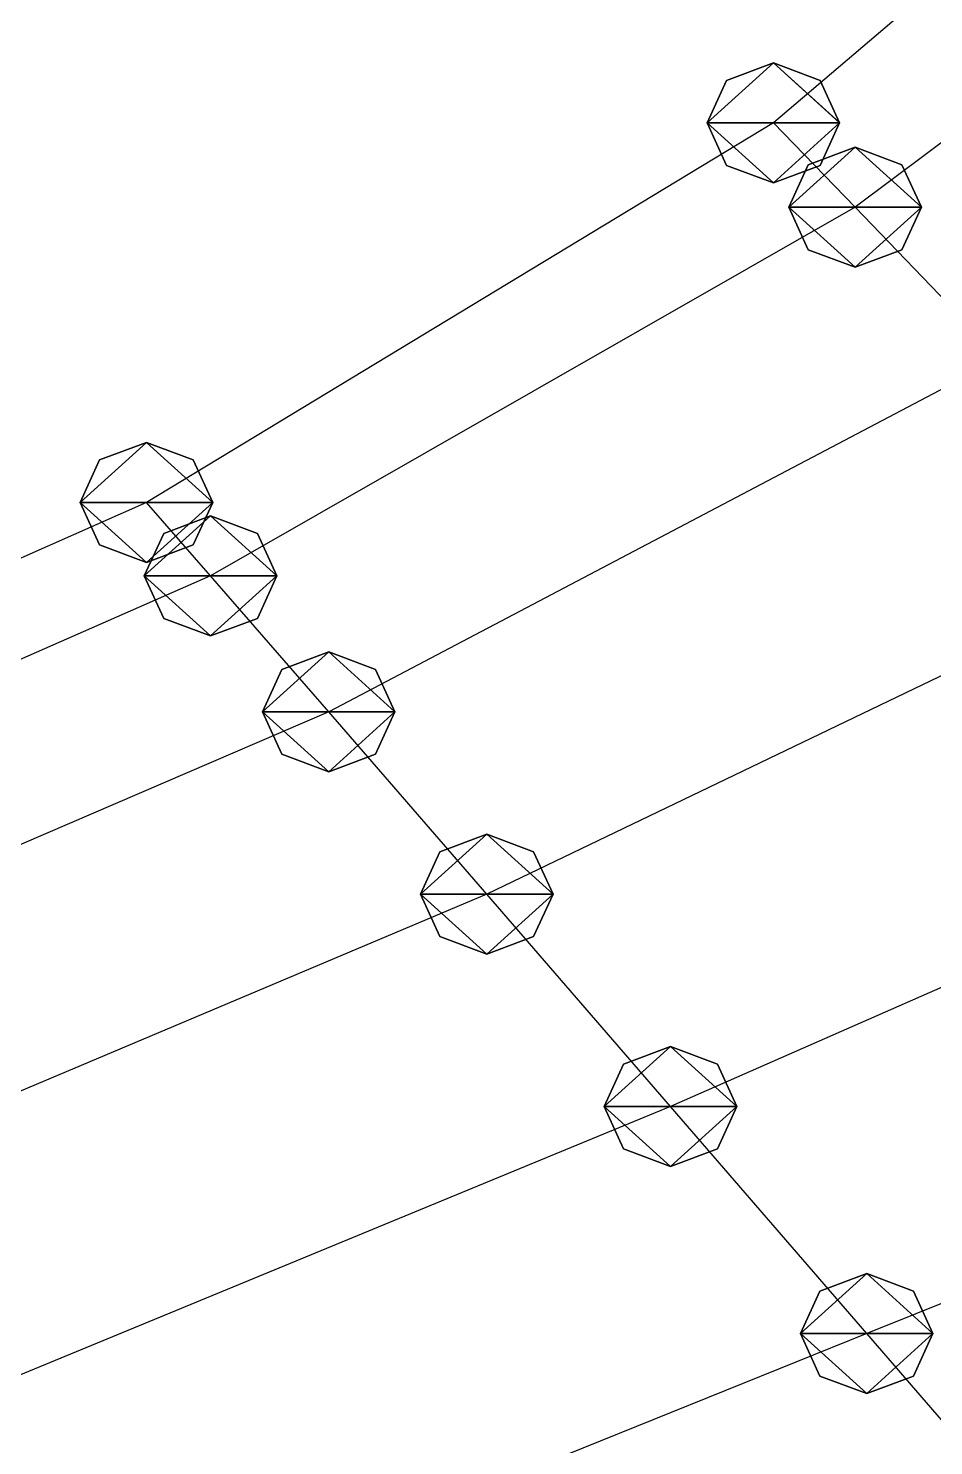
# Model space of a CAD drawing. Header units: metres. Extents: x -75 to 75, y -50 to 48.
# Drawn here: x -14.24 to -0.58, y 0.34 to 21.74 of the extents above; entities that cross this region are included whole.
import ezdxf

# ---------------------------------------------------------------- set-up
doc = ezdxf.new("R2010")
doc.units = ezdxf.units.M

msp = doc.modelspace()

# ---------------------------------------------------------------- linework, layer by layer
for p, q in [((5.2307854, 27.316666, -200.1352), (-2.9980621, 20.313652, -202.50818)), ((7.0018425, 25.61663, -199.82137), (-1.7646179, 19.040482, -202.38283)), ((-2.9980621, 21.219965, -202.93079), (-3.7051687, 20.954512, -202.807)), ((-2.9980621, 21.219965, -202.93079), (-3.7051687, 20.954512, -202.807)), ((-2.9980621, 21.219965, -202.93079), (-3.7051687, 20.954512, -202.807)), ((-2.2909555, 20.954512, -202.807), (-2.9980621, 21.219965, -202.93079)), ((-2.2909555, 20.954512, -202.807), (-2.9980621, 21.219965, -202.93079)), ((-2.2909555, 20.954512, -202.807), (-2.9980621, 21.219965, -202.93079)), ((-3.7051687, 20.954512, -202.807), (-3.9980621, 20.313652, -202.50818)), ((-3.7051687, 20.954512, -202.807), (-3.9980621, 20.313652, -202.50818)), ((-3.7051687, 20.954512, -202.807), (-3.9980621, 20.313652, -202.50818)), ((-1.9980623, 20.313652, -202.50818), (-2.2909555, 20.954512, -202.807)), ((-1.9980623, 20.313652, -202.50818), (-2.2909555, 20.954512, -202.807)), ((-1.9980623, 20.313652, -202.50818), (-2.2909555, 20.954512, -202.807)), ((-2.9980621, 20.313652, -202.50818), (-12.460396, 14.583832, -205.00638)), ((-3.9980621, 20.313652, -202.50818), (-3.705169, 19.672792, -202.20935)), ((-3.9980621, 20.313652, -202.50818), (-3.705169, 19.672792, -202.20935)), ((-3.9980621, 20.313652, -202.50818), (-3.705169, 19.672792, -202.20935)), ((-1.7646179, 19.040482, -202.38283), (-2.9980621, 20.313652, -202.50818)), ((-2.2909555, 19.672792, -202.20935), (-1.9980623, 20.313652, -202.50818)), ((-2.2909555, 19.672792, -202.20935), (-1.9980623, 20.313652, -202.50818)), ((-2.2909555, 19.672792, -202.20935), (-1.9980623, 20.313652, -202.50818)), ((-1.7646179, 19.946795, -202.80544), (-2.4717245, 19.681341, -202.68166)), ((-1.7646179, 19.946795, -202.80544), (-2.4717245, 19.681341, -202.68166)), ((-1.7646179, 19.946795, -202.80544), (-2.4717245, 19.681341, -202.68166)), ((-1.7646179, 19.946795, -202.80544), (-2.4717245, 19.681341, -202.68166)), ((-1.0575112, 19.681341, -202.68166), (-1.7646179, 19.946795, -202.80544)), ((-1.0575112, 19.681341, -202.68166), (-1.7646179, 19.946795, -202.80544)), ((-1.0575112, 19.681341, -202.68166), (-1.7646179, 19.946795, -202.80544)), ((-1.0575112, 19.681341, -202.68166), (-1.7646179, 19.946795, -202.80544)), ((-3.705169, 19.672792, -202.20935), (-2.9980621, 19.40734, -202.08557)), ((-3.705169, 19.672792, -202.20935), (-2.9980621, 19.40734, -202.08557)), ((-3.705169, 19.672792, -202.20935), (-2.9980621, 19.40734, -202.08557)), ((-2.9980621, 19.40734, -202.08557), (-2.2909555, 19.672792, -202.20935)), ((-2.9980621, 19.40734, -202.08557), (-2.2909555, 19.672792, -202.20935)), ((-2.9980621, 19.40734, -202.08557), (-2.2909555, 19.672792, -202.20935)), ((-2.4717245, 19.681341, -202.68166), (-2.764618, 19.040482, -202.38283)), ((-2.4717245, 19.681341, -202.68166), (-2.764618, 19.040482, -202.38283)), ((-2.4717245, 19.681341, -202.68166), (-2.764618, 19.040482, -202.38283)), ((-2.4717245, 19.681341, -202.68166), (-2.764618, 19.040482, -202.38283)), ((-0.76461804, 19.040482, -202.38283), (-1.0575112, 19.681341, -202.68166)), ((-0.76461804, 19.040482, -202.38283), (-1.0575112, 19.681341, -202.68166)), ((-0.76461804, 19.040482, -202.38283), (-1.0575112, 19.681341, -202.68166)), ((-0.76461804, 19.040482, -202.38283), (-1.0575112, 19.681341, -202.68166)), ((-1.7646179, 19.040482, -202.38283), (-11.492863, 13.474159, -205.02396)), ((-2.764618, 19.040482, -202.38283), (-2.4717247, 18.399622, -202.084)), ((-2.764618, 19.040482, -202.38283), (-2.4717247, 18.399622, -202.084)), ((-2.764618, 19.040482, -202.38283), (-2.4717247, 18.399622, -202.084)), ((-2.764618, 19.040482, -202.38283), (-2.4717247, 18.399622, -202.084)), ((0.43055344, 16.757515, -202.17766), (-1.7646179, 19.040482, -202.38283)), ((-1.0575112, 18.399622, -202.084), (-0.76461804, 19.040482, -202.38283)), ((-1.0575112, 18.399622, -202.084), (-0.76461804, 19.040482, -202.38283)), ((-1.0575112, 18.399622, -202.084), (-0.76461804, 19.040482, -202.38283)), ((-1.0575112, 18.399622, -202.084), (-0.76461804, 19.040482, -202.38283)), ((-2.4717247, 18.399622, -202.084), (-1.7646179, 18.134169, -201.96022)), ((-2.4717247, 18.399622, -202.084), (-1.7646179, 18.134169, -201.96022)), ((-2.4717247, 18.399622, -202.084), (-1.7646179, 18.134169, -201.96022)), ((-2.4717247, 18.399622, -202.084), (-1.7646179, 18.134169, -201.96022)), ((-1.7646179, 18.134169, -201.96022), (-1.0575112, 18.399622, -202.084)), ((-1.7646179, 18.134169, -201.96022), (-1.0575112, 18.399622, -202.084)), ((-1.7646179, 18.134169, -201.96022), (-1.0575112, 18.399622, -202.084)), ((-1.7646179, 18.134169, -201.96022), (-1.0575112, 18.399622, -202.084)), ((0.43055344, 16.757515, -202.17766), (-9.709938, 11.422951, -205.06314)), ((-12.460396, 15.490145, -205.42899), (-13.167502, 15.224691, -205.3052)), ((-12.460396, 15.490145, -205.42899), (-13.167502, 15.224691, -205.3052)), ((-12.460396, 15.490145, -205.42899), (-13.167502, 15.224691, -205.3052)), ((-11.753289, 15.224691, -205.3052), (-12.460396, 15.490145, -205.42899)), ((-11.753289, 15.224691, -205.3052), (-12.460396, 15.490145, -205.42899)), ((-11.753289, 15.224691, -205.3052), (-12.460396, 15.490145, -205.42899)), ((-13.167502, 15.224691, -205.3052), (-13.460396, 14.583832, -205.00638)), ((-13.167502, 15.224691, -205.3052), (-13.460396, 14.583832, -205.00638)), ((-13.167502, 15.224691, -205.3052), (-13.460396, 14.583832, -205.00638)), ((-11.460396, 14.583832, -205.00638), (-11.753289, 15.224691, -205.3052)), ((-11.460396, 14.583832, -205.00638), (-11.753289, 15.224691, -205.3052)), ((-11.460396, 14.583832, -205.00638), (-11.753289, 15.224691, -205.3052)), ((-12.460396, 14.583832, -205.00638), (-22.890299, 9.963467, -207.4864)), ((-13.460396, 14.583832, -205.00638), (-13.167502, 13.942972, -204.70755)), ((-13.460396, 14.583832, -205.00638), (-13.167502, 13.942972, -204.70755)), ((-13.460396, 14.583832, -205.00638), (-13.167502, 13.942972, -204.70755)), ((-11.492863, 13.474159, -205.02396), (-12.460396, 14.583832, -205.00638)), ((-11.753289, 13.942972, -204.70755), (-11.460396, 14.583832, -205.00638)), ((-11.753289, 13.942972, -204.70755), (-11.460396, 14.583832, -205.00638)), ((-11.753289, 13.942972, -204.70755), (-11.460396, 14.583832, -205.00638)), ((-11.492863, 14.380472, -205.44656), (-12.199969, 14.115019, -205.32278)), ((-11.492863, 14.380472, -205.44656), (-12.199969, 14.115019, -205.32278)), ((-11.492863, 14.380472, -205.44656), (-12.199969, 14.115019, -205.32278)), ((-11.492863, 14.380472, -205.44656), (-12.199969, 14.115019, -205.32278)), ((-10.785756, 14.115019, -205.32278), (-11.492863, 14.380472, -205.44656)), ((-10.785756, 14.115019, -205.32278), (-11.492863, 14.380472, -205.44656)), ((-10.785756, 14.115019, -205.32278), (-11.492863, 14.380472, -205.44656)), ((-10.785756, 14.115019, -205.32278), (-11.492863, 14.380472, -205.44656)), ((-13.167502, 13.942972, -204.70755), (-12.460396, 13.677519, -204.58377)), ((-13.167502, 13.942972, -204.70755), (-12.460396, 13.677519, -204.58377)), ((-13.167502, 13.942972, -204.70755), (-12.460396, 13.677519, -204.58377)), ((-12.199969, 14.115019, -205.32278), (-12.492863, 13.474159, -205.02396)), ((-12.199969, 14.115019, -205.32278), (-12.492863, 13.474159, -205.02396)), ((-12.199969, 14.115019, -205.32278), (-12.492863, 13.474159, -205.02396)), ((-12.199969, 14.115019, -205.32278), (-12.492863, 13.474159, -205.02396)), ((-12.460396, 13.677519, -204.58377), (-11.753289, 13.942972, -204.70755)), ((-12.460396, 13.677519, -204.58377), (-11.753289, 13.942972, -204.70755)), ((-12.460396, 13.677519, -204.58377), (-11.753289, 13.942972, -204.70755)), ((-10.492863, 13.474159, -205.02396), (-10.785756, 14.115019, -205.32278)), ((-10.492863, 13.474159, -205.02396), (-10.785756, 14.115019, -205.32278)), ((-10.492863, 13.474159, -205.02396), (-10.785756, 14.115019, -205.32278)), ((-10.492863, 13.474159, -205.02396), (-10.785756, 14.115019, -205.32278)), ((3.285305, 13.767529, -201.9328), (-7.324291, 8.670078, -205.12425)), ((-11.492863, 13.474159, -205.02396), (-22.036514, 8.849182, -207.64319)), ((-12.492863, 13.474159, -205.02396), (-12.199969, 12.8333, -204.72513)), ((-12.492863, 13.474159, -205.02396), (-12.199969, 12.8333, -204.72513)), ((-12.492863, 13.474159, -205.02396), (-12.199969, 12.8333, -204.72513)), ((-12.492863, 13.474159, -205.02396), (-12.199969, 12.8333, -204.72513)), ((-9.709938, 11.422951, -205.06314), (-11.492863, 13.474159, -205.02396)), ((-10.785756, 12.8333, -204.72513), (-10.492863, 13.474159, -205.02396)), ((-10.785756, 12.8333, -204.72513), (-10.492863, 13.474159, -205.02396)), ((-10.785756, 12.8333, -204.72513), (-10.492863, 13.474159, -205.02396)), ((-10.785756, 12.8333, -204.72513), (-10.492863, 13.474159, -205.02396)), ((-12.199969, 12.8333, -204.72513), (-11.492863, 12.567846, -204.60135)), ((-12.199969, 12.8333, -204.72513), (-11.492863, 12.567846, -204.60135)), ((-12.199969, 12.8333, -204.72513), (-11.492863, 12.567846, -204.60135)), ((-12.199969, 12.8333, -204.72513), (-11.492863, 12.567846, -204.60135)), ((-11.492863, 12.567846, -204.60135), (-10.785756, 12.8333, -204.72513)), ((-11.492863, 12.567846, -204.60135), (-10.785756, 12.8333, -204.72513)), ((-11.492863, 12.567846, -204.60135), (-10.785756, 12.8333, -204.72513)), ((-11.492863, 12.567846, -204.60135), (-10.785756, 12.8333, -204.72513)), ((-9.709938, 12.329264, -205.48575), (-10.417045, 12.06381, -205.36197)), ((-9.709938, 12.329264, -205.48575), (-10.417045, 12.06381, -205.36197)), ((-9.709938, 12.329264, -205.48575), (-10.417045, 12.06381, -205.36197)), ((-9.709938, 12.329264, -205.48575), (-10.417045, 12.06381, -205.36197)), ((-9.002831, 12.06381, -205.36197), (-9.709938, 12.329264, -205.48575)), ((-9.002831, 12.06381, -205.36197), (-9.709938, 12.329264, -205.48575)), ((-9.002831, 12.06381, -205.36197), (-9.709938, 12.329264, -205.48575)), ((-9.002831, 12.06381, -205.36197), (-9.709938, 12.329264, -205.48575)), ((-10.417045, 12.06381, -205.36197), (-10.709938, 11.422951, -205.06314)), ((-10.417045, 12.06381, -205.36197), (-10.709938, 11.422951, -205.06314)), ((-10.417045, 12.06381, -205.36197), (-10.709938, 11.422951, -205.06314)), ((-10.417045, 12.06381, -205.36197), (-10.709938, 11.422951, -205.06314)), ((-8.709938, 11.422951, -205.06314), (-9.002831, 12.06381, -205.36197)), ((-8.709938, 11.422951, -205.06314), (-9.002831, 12.06381, -205.36197)), ((-8.709938, 11.422951, -205.06314), (-9.002831, 12.06381, -205.36197)), ((-8.709938, 11.422951, -205.06314), (-9.002831, 12.06381, -205.36197)), ((-9.709938, 11.422951, -205.06314), (-20.453117, 6.789917, -207.92653)), ((-10.709938, 11.422951, -205.06314), (-10.417045, 10.782091, -204.76431)), ((-10.709938, 11.422951, -205.06314), (-10.417045, 10.782091, -204.76431)), ((-10.709938, 11.422951, -205.06314), (-10.417045, 10.782091, -204.76431)), ((-10.709938, 11.422951, -205.06314), (-10.417045, 10.782091, -204.76431)), ((-7.324291, 8.670078, -205.12425), (-9.709938, 11.422951, -205.06314)), ((-9.002831, 10.782091, -204.76431), (-8.709938, 11.422951, -205.06314)), ((-9.002831, 10.782091, -204.76431), (-8.709938, 11.422951, -205.06314)), ((-9.002831, 10.782091, -204.76431), (-8.709938, 11.422951, -205.06314)), ((-9.002831, 10.782091, -204.76431), (-8.709938, 11.422951, -205.06314)), ((-10.417045, 10.782091, -204.76431), (-9.709938, 10.516638, -204.64053)), ((-10.417045, 10.782091, -204.76431), (-9.709938, 10.516638, -204.64053)), ((-10.417045, 10.782091, -204.76431), (-9.709938, 10.516638, -204.64053)), ((-10.417045, 10.782091, -204.76431), (-9.709938, 10.516638, -204.64053)), ((-9.709938, 10.516638, -204.64053), (-9.002831, 10.782091, -204.76431)), ((-9.709938, 10.516638, -204.64053), (-9.002831, 10.782091, -204.76431)), ((-9.709938, 10.516638, -204.64053), (-9.002831, 10.782091, -204.76431)), ((-9.709938, 10.516638, -204.64053), (-9.002831, 10.782091, -204.76431)), ((6.5421333, 10.338825, -201.67181), (-4.551098, 5.4629974, -205.20273)), ((-7.324291, 9.576391, -205.54686), (-8.031398, 9.310938, -205.42308)), ((-7.324291, 9.576391, -205.54686), (-8.031398, 9.310938, -205.42308)), ((-7.324291, 9.576391, -205.54686), (-8.031398, 9.310938, -205.42308)), ((-7.324291, 9.576391, -205.54686), (-8.031398, 9.310938, -205.42308)), ((-6.6171846, 9.310938, -205.42308), (-7.324291, 9.576391, -205.54686)), ((-6.6171846, 9.310938, -205.42308), (-7.324291, 9.576391, -205.54686)), ((-6.6171846, 9.310938, -205.42308), (-7.324291, 9.576391, -205.54686)), ((-6.6171846, 9.310938, -205.42308), (-7.324291, 9.576391, -205.54686)), ((-8.031398, 9.310938, -205.42308), (-8.324291, 8.670078, -205.12425)), ((-8.031398, 9.310938, -205.42308), (-8.324291, 8.670078, -205.12425)), ((-8.031398, 9.310938, -205.42308), (-8.324291, 8.670078, -205.12425)), ((-8.031398, 9.310938, -205.42308), (-8.324291, 8.670078, -205.12425)), ((-6.324291, 8.670078, -205.12425), (-6.6171846, 9.310938, -205.42308)), ((-6.324291, 8.670078, -205.12425), (-6.6171846, 9.310938, -205.42308)), ((-6.324291, 8.670078, -205.12425), (-6.6171846, 9.310938, -205.42308)), ((-6.324291, 8.670078, -205.12425), (-6.6171846, 9.310938, -205.42308)), ((-7.324291, 8.670078, -205.12425), (-18.32135, 4.0267982, -208.29834)), ((-8.324291, 8.670078, -205.12425), (-8.031398, 8.029219, -204.82542)), ((-8.324291, 8.670078, -205.12425), (-8.031398, 8.029219, -204.82542)), ((-8.324291, 8.670078, -205.12425), (-8.031398, 8.029219, -204.82542)), ((-8.324291, 8.670078, -205.12425), (-8.031398, 8.029219, -204.82542)), ((-4.551098, 5.4629974, -205.20273), (-7.324291, 8.670078, -205.12425)), ((-6.6171846, 8.029219, -204.82542), (-6.324291, 8.670078, -205.12425)), ((-6.6171846, 8.029219, -204.82542), (-6.324291, 8.670078, -205.12425)), ((-6.6171846, 8.029219, -204.82542), (-6.324291, 8.670078, -205.12425)), ((-6.6171846, 8.029219, -204.82542), (-6.324291, 8.670078, -205.12425)), ((-8.031398, 8.029219, -204.82542), (-7.324291, 7.763766, -204.70164)), ((-8.031398, 8.029219, -204.82542), (-7.324291, 7.763766, -204.70164)), ((-8.031398, 8.029219, -204.82542), (-7.324291, 7.763766, -204.70164)), ((-8.031398, 8.029219, -204.82542), (-7.324291, 7.763766, -204.70164)), ((-7.324291, 7.763766, -204.70164), (-6.6171846, 8.029219, -204.82542)), ((-7.324291, 7.763766, -204.70164), (-6.6171846, 8.029219, -204.82542)), ((-7.324291, 7.763766, -204.70164), (-6.6171846, 8.029219, -204.82542)), ((-7.324291, 7.763766, -204.70164), (-6.6171846, 8.029219, -204.82542)), ((9.987995, 6.701477, -201.40582), (-1.5900269, 2.034809, -205.29073)), ((-4.551098, 6.36931, -205.62534), (-5.2582045, 6.103857, -205.50156)), ((-4.551098, 6.36931, -205.62534), (-5.2582045, 6.103857, -205.50156)), ((-4.551098, 6.36931, -205.62534), (-5.2582045, 6.103857, -205.50156)), ((-4.551098, 6.36931, -205.62534), (-5.2582045, 6.103857, -205.50156)), ((-3.8439913, 6.103857, -205.50156), (-4.551098, 6.36931, -205.62534)), ((-3.8439913, 6.103857, -205.50156), (-4.551098, 6.36931, -205.62534)), ((-3.8439913, 6.103857, -205.50156), (-4.551098, 6.36931, -205.62534)), ((-3.8439913, 6.103857, -205.50156), (-4.551098, 6.36931, -205.62534)), ((-5.2582045, 6.103857, -205.50156), (-5.551098, 5.4629974, -205.20273)), ((-5.2582045, 6.103857, -205.50156), (-5.551098, 5.4629974, -205.20273)), ((-5.2582045, 6.103857, -205.50156), (-5.551098, 5.4629974, -205.20273)), ((-5.2582045, 6.103857, -205.50156), (-5.551098, 5.4629974, -205.20273)), ((-3.5510979, 5.4629974, -205.20273), (-3.8439913, 6.103857, -205.50156)), ((-3.5510979, 5.4629974, -205.20273), (-3.8439913, 6.103857, -205.50156)), ((-3.5510979, 5.4629974, -205.20273), (-3.8439913, 6.103857, -205.50156)), ((-3.5510979, 5.4629974, -205.20273), (-3.8439913, 6.103857, -205.50156)), ((-4.551098, 5.4629974, -205.20273), (-15.832083, 0.8082504, -208.72427)), ((-5.551098, 5.4629974, -205.20273), (-5.2582045, 4.822138, -204.9039)), ((-5.551098, 5.4629974, -205.20273), (-5.2582045, 4.822138, -204.9039)), ((-5.551098, 5.4629974, -205.20273), (-5.2582045, 4.822138, -204.9039)), ((-5.551098, 5.4629974, -205.20273), (-5.2582045, 4.822138, -204.9039)), ((-1.5900269, 2.034809, -205.29073), (-4.551098, 5.4629974, -205.20273)), ((-3.8439913, 4.822138, -204.9039), (-3.5510979, 5.4629974, -205.20273)), ((-3.8439913, 4.822138, -204.9039), (-3.5510979, 5.4629974, -205.20273)), ((-3.8439913, 4.822138, -204.9039), (-3.5510979, 5.4629974, -205.20273)), ((-3.8439913, 4.822138, -204.9039), (-3.5510979, 5.4629974, -205.20273)), ((-5.2582045, 4.822138, -204.9039), (-4.551098, 4.556685, -204.78012)), ((-5.2582045, 4.822138, -204.9039), (-4.551098, 4.556685, -204.78012)), ((-5.2582045, 4.822138, -204.9039), (-4.551098, 4.556685, -204.78012)), ((-5.2582045, 4.822138, -204.9039), (-4.551098, 4.556685, -204.78012)), ((-4.551098, 4.556685, -204.78012), (-3.8439913, 4.822138, -204.9039)), ((-4.551098, 4.556685, -204.78012), (-3.8439913, 4.822138, -204.9039)), ((-4.551098, 4.556685, -204.78012), (-3.8439913, 4.822138, -204.9039)), ((-4.551098, 4.556685, -204.78012), (-3.8439913, 4.822138, -204.9039)), ((-1.5900269, 2.9411216, -205.71333), (-2.2971334, 2.675669, -205.58955)), ((-1.5900269, 2.9411216, -205.71333), (-2.2971334, 2.675669, -205.58955)), ((-1.5900269, 2.9411216, -205.71333), (-2.2971334, 2.675669, -205.58955)), ((-1.5900269, 2.9411216, -205.71333), (-2.2971334, 2.675669, -205.58955)), ((-0.88292015, 2.675669, -205.58955), (-1.5900269, 2.9411216, -205.71333)), ((-0.88292015, 2.675669, -205.58955), (-1.5900269, 2.9411216, -205.71333)), ((-0.88292015, 2.675669, -205.58955), (-1.5900269, 2.9411216, -205.71333)), ((-0.88292015, 2.675669, -205.58955), (-1.5900269, 2.9411216, -205.71333)), ((-2.2971334, 2.675669, -205.58955), (-2.5900269, 2.034809, -205.29073)), ((-2.2971334, 2.675669, -205.58955), (-2.5900269, 2.034809, -205.29073)), ((-2.2971334, 2.675669, -205.58955), (-2.5900269, 2.034809, -205.29073)), ((-2.2971334, 2.675669, -205.58955), (-2.5900269, 2.034809, -205.29073)), ((-0.590027, 2.034809, -205.29073), (-0.88292015, 2.675669, -205.58955)), ((-0.590027, 2.034809, -205.29073), (-0.88292015, 2.675669, -205.58955)), ((-0.590027, 2.034809, -205.29073), (-0.88292015, 2.675669, -205.58955)), ((-0.590027, 2.034809, -205.29073), (-0.88292015, 2.675669, -205.58955)), ((-1.5900269, 2.034809, -205.29073), (-13.167967, -2.6319313, -209.17563)), ((-2.5900269, 2.034809, -205.29073), (-2.2971337, 1.3939493, -204.9919)), ((-2.5900269, 2.034809, -205.29073), (-2.2971337, 1.3939493, -204.9919)), ((-2.5900269, 2.034809, -205.29073), (-2.2971337, 1.3939493, -204.9919)), ((-2.5900269, 2.034809, -205.29073), (-2.2971337, 1.3939493, -204.9919)), ((1.3711014, -1.3933296, -205.37889), (-1.5900269, 2.034809, -205.29073)), ((-0.88292015, 1.3939493, -204.9919), (-0.590027, 2.034809, -205.29073)), ((-0.88292015, 1.3939493, -204.9919), (-0.590027, 2.034809, -205.29073)), ((-0.88292015, 1.3939493, -204.9919), (-0.590027, 2.034809, -205.29073)), ((-0.88292015, 1.3939493, -204.9919), (-0.590027, 2.034809, -205.29073)), ((-2.2971337, 1.3939493, -204.9919), (-1.5900269, 1.1284964, -204.86812)), ((-2.2971337, 1.3939493, -204.9919), (-1.5900269, 1.1284964, -204.86812)), ((-2.2971337, 1.3939493, -204.9919), (-1.5900269, 1.1284964, -204.86812)), ((-2.2971337, 1.3939493, -204.9919), (-1.5900269, 1.1284964, -204.86812)), ((-1.5900269, 1.1284964, -204.86812), (-0.88292015, 1.3939493, -204.9919)), ((-1.5900269, 1.1284964, -204.86812), (-0.88292015, 1.3939493, -204.9919)), ((-1.5900269, 1.1284964, -204.86812), (-0.88292015, 1.3939493, -204.9919)), ((-1.5900269, 1.1284964, -204.86812), (-0.88292015, 1.3939493, -204.9919))]:
    msp.add_line(p, q)
for points in [[(-3.9980621, 20.313652, -202.50818), (-3.7051687, 20.954512, -202.807), (-2.9980621, 21.219965, -202.93079), (-2.9979622, 21.220064, -202.93068)], [(-3.9980621, 20.313652, -202.50818), (-3.7051687, 20.954512, -202.807), (-2.9980621, 21.219965, -202.93079), (-2.9979622, 21.220064, -202.93068)], [(-3.9980621, 20.313652, -202.50818), (-3.7051687, 20.954512, -202.807), (-2.9980621, 21.219965, -202.93079), (-2.9979622, 21.220064, -202.93068)], [(-3.9980621, 20.313652, -202.50818), (-2.9980621, 21.219965, -202.93079), (-1.9980623, 20.313652, -202.50818), (-1.9979622, 20.313751, -202.50807)], [(-3.9980621, 20.313652, -202.50818), (-2.9980621, 21.219965, -202.93079), (-1.9980623, 20.313652, -202.50818), (-1.9979622, 20.313751, -202.50807)], [(-3.9980621, 20.313652, -202.50818), (-2.9980621, 21.219965, -202.93079), (-1.9980623, 20.313652, -202.50818), (-1.9979622, 20.313751, -202.50807)], [(-2.9980621, 21.219965, -202.93079), (-2.2909555, 20.954512, -202.807), (-1.9980623, 20.313652, -202.50818), (-1.9979622, 20.313751, -202.50807)], [(-2.9980621, 21.219965, -202.93079), (-2.2909555, 20.954512, -202.807), (-1.9980623, 20.313652, -202.50818), (-1.9979622, 20.313751, -202.50807)], [(-2.9980621, 21.219965, -202.93079), (-2.2909555, 20.954512, -202.807), (-1.9980623, 20.313652, -202.50818), (-1.9979622, 20.313751, -202.50807)], [(-2.9980621, 19.40734, -202.08557), (-3.705169, 19.672792, -202.20935), (-3.9980621, 20.313652, -202.50818), (-3.9979622, 20.313751, -202.50807)], [(-1.9980623, 20.313652, -202.50818), (-2.9980621, 19.40734, -202.08557), (-3.9980621, 20.313652, -202.50818), (-3.9979622, 20.313751, -202.50807)], [(-2.9980621, 19.40734, -202.08557), (-3.705169, 19.672792, -202.20935), (-3.9980621, 20.313652, -202.50818), (-3.9979622, 20.313751, -202.50807)], [(-1.9980623, 20.313652, -202.50818), (-2.9980621, 19.40734, -202.08557), (-3.9980621, 20.313652, -202.50818), (-3.9979622, 20.313751, -202.50807)], [(-2.9980621, 19.40734, -202.08557), (-3.705169, 19.672792, -202.20935), (-3.9980621, 20.313652, -202.50818), (-3.9979622, 20.313751, -202.50807)], [(-1.9980623, 20.313652, -202.50818), (-2.9980621, 19.40734, -202.08557), (-3.9980621, 20.313652, -202.50818), (-3.9979622, 20.313751, -202.50807)], [(-1.9980623, 20.313652, -202.50818), (-2.2909555, 19.672792, -202.20935), (-2.9980621, 19.40734, -202.08557), (-2.9979622, 19.407438, -202.08546)], [(-1.9980623, 20.313652, -202.50818), (-2.2909555, 19.672792, -202.20935), (-2.9980621, 19.40734, -202.08557), (-2.9979622, 19.407438, -202.08546)], [(-1.9980623, 20.313652, -202.50818), (-2.2909555, 19.672792, -202.20935), (-2.9980621, 19.40734, -202.08557), (-2.9979622, 19.407438, -202.08546)], [(-2.764618, 19.040482, -202.38283), (-2.4717245, 19.681341, -202.68166), (-1.7646179, 19.946795, -202.80544), (-1.7645179, 19.946894, -202.80533)], [(-2.764618, 19.040482, -202.38283), (-2.4717245, 19.681341, -202.68166), (-1.7646179, 19.946795, -202.80544), (-1.7645179, 19.946894, -202.80533)], [(-2.764618, 19.040482, -202.38283), (-2.4717245, 19.681341, -202.68166), (-1.7646179, 19.946795, -202.80544), (-1.7645179, 19.946894, -202.80533)], [(-2.764618, 19.040482, -202.38283), (-2.4717245, 19.681341, -202.68166), (-1.7646179, 19.946795, -202.80544), (-1.7645179, 19.946894, -202.80533)], [(-2.764618, 19.040482, -202.38283), (-1.7646179, 19.946795, -202.80544), (-0.76461804, 19.040482, -202.38283), (-0.764518, 19.04058, -202.38272)], [(-2.764618, 19.040482, -202.38283), (-1.7646179, 19.946795, -202.80544), (-0.76461804, 19.040482, -202.38283), (-0.764518, 19.04058, -202.38272)], [(-2.764618, 19.040482, -202.38283), (-1.7646179, 19.946795, -202.80544), (-0.76461804, 19.040482, -202.38283), (-0.764518, 19.04058, -202.38272)], [(-2.764618, 19.040482, -202.38283), (-1.7646179, 19.946795, -202.80544), (-0.76461804, 19.040482, -202.38283), (-0.764518, 19.04058, -202.38272)], [(-1.7646179, 19.946795, -202.80544), (-1.0575112, 19.681341, -202.68166), (-0.76461804, 19.040482, -202.38283), (-0.764518, 19.04058, -202.38272)], [(-1.7646179, 19.946795, -202.80544), (-1.0575112, 19.681341, -202.68166), (-0.76461804, 19.040482, -202.38283), (-0.764518, 19.04058, -202.38272)], [(-1.7646179, 19.946795, -202.80544), (-1.0575112, 19.681341, -202.68166), (-0.76461804, 19.040482, -202.38283), (-0.764518, 19.04058, -202.38272)], [(-1.7646179, 19.946795, -202.80544), (-1.0575112, 19.681341, -202.68166), (-0.76461804, 19.040482, -202.38283), (-0.764518, 19.04058, -202.38272)], [(-1.7646179, 18.134169, -201.96022), (-2.4717247, 18.399622, -202.084), (-2.764618, 19.040482, -202.38283), (-2.764518, 19.04058, -202.38272)], [(-0.76461804, 19.040482, -202.38283), (-1.7646179, 18.134169, -201.96022), (-2.764618, 19.040482, -202.38283), (-2.764518, 19.04058, -202.38272)], [(-1.7646179, 18.134169, -201.96022), (-2.4717247, 18.399622, -202.084), (-2.764618, 19.040482, -202.38283), (-2.764518, 19.04058, -202.38272)], [(-0.76461804, 19.040482, -202.38283), (-1.7646179, 18.134169, -201.96022), (-2.764618, 19.040482, -202.38283), (-2.764518, 19.04058, -202.38272)], [(-1.7646179, 18.134169, -201.96022), (-2.4717247, 18.399622, -202.084), (-2.764618, 19.040482, -202.38283), (-2.764518, 19.04058, -202.38272)], [(-0.76461804, 19.040482, -202.38283), (-1.7646179, 18.134169, -201.96022), (-2.764618, 19.040482, -202.38283), (-2.764518, 19.04058, -202.38272)], [(-1.7646179, 18.134169, -201.96022), (-2.4717247, 18.399622, -202.084), (-2.764618, 19.040482, -202.38283), (-2.764518, 19.04058, -202.38272)], [(-0.76461804, 19.040482, -202.38283), (-1.7646179, 18.134169, -201.96022), (-2.764618, 19.040482, -202.38283), (-2.764518, 19.04058, -202.38272)], [(-0.76461804, 19.040482, -202.38283), (-1.0575112, 18.399622, -202.084), (-1.7646179, 18.134169, -201.96022), (-1.7645179, 18.134268, -201.96011)], [(-0.76461804, 19.040482, -202.38283), (-1.0575112, 18.399622, -202.084), (-1.7646179, 18.134169, -201.96022), (-1.7645179, 18.134268, -201.96011)], [(-0.76461804, 19.040482, -202.38283), (-1.0575112, 18.399622, -202.084), (-1.7646179, 18.134169, -201.96022), (-1.7645179, 18.134268, -201.96011)], [(-0.76461804, 19.040482, -202.38283), (-1.0575112, 18.399622, -202.084), (-1.7646179, 18.134169, -201.96022), (-1.7645179, 18.134268, -201.96011)], [(-13.460396, 14.583832, -205.00638), (-13.167502, 15.224691, -205.3052), (-12.460396, 15.490145, -205.42899), (-12.460296, 15.490245, -205.42888)], [(-13.460396, 14.583832, -205.00638), (-13.167502, 15.224691, -205.3052), (-12.460396, 15.490145, -205.42899), (-12.460296, 15.490245, -205.42888)], [(-13.460396, 14.583832, -205.00638), (-13.167502, 15.224691, -205.3052), (-12.460396, 15.490145, -205.42899), (-12.460296, 15.490245, -205.42888)], [(-13.460396, 14.583832, -205.00638), (-12.460396, 15.490145, -205.42899), (-11.460396, 14.583832, -205.00638), (-11.460296, 14.583932, -205.00627)], [(-13.460396, 14.583832, -205.00638), (-12.460396, 15.490145, -205.42899), (-11.460396, 14.583832, -205.00638), (-11.460296, 14.583932, -205.00627)], [(-13.460396, 14.583832, -205.00638), (-12.460396, 15.490145, -205.42899), (-11.460396, 14.583832, -205.00638), (-11.460296, 14.583932, -205.00627)], [(-12.460396, 15.490145, -205.42899), (-11.753289, 15.224691, -205.3052), (-11.460396, 14.583832, -205.00638), (-11.460296, 14.583932, -205.00627)], [(-12.460396, 15.490145, -205.42899), (-11.753289, 15.224691, -205.3052), (-11.460396, 14.583832, -205.00638), (-11.460296, 14.583932, -205.00627)], [(-12.460396, 15.490145, -205.42899), (-11.753289, 15.224691, -205.3052), (-11.460396, 14.583832, -205.00638), (-11.460296, 14.583932, -205.00627)], [(-12.460396, 13.677519, -204.58377), (-13.167502, 13.942972, -204.70755), (-13.460396, 14.583832, -205.00638), (-13.460296, 14.583932, -205.00627)], [(-11.460396, 14.583832, -205.00638), (-12.460396, 13.677519, -204.58377), (-13.460396, 14.583832, -205.00638), (-13.460296, 14.583932, -205.00627)], [(-12.460396, 13.677519, -204.58377), (-13.167502, 13.942972, -204.70755), (-13.460396, 14.583832, -205.00638), (-13.460296, 14.583932, -205.00627)], [(-11.460396, 14.583832, -205.00638), (-12.460396, 13.677519, -204.58377), (-13.460396, 14.583832, -205.00638), (-13.460296, 14.583932, -205.00627)], [(-12.460396, 13.677519, -204.58377), (-13.167502, 13.942972, -204.70755), (-13.460396, 14.583832, -205.00638), (-13.460296, 14.583932, -205.00627)], [(-11.460396, 14.583832, -205.00638), (-12.460396, 13.677519, -204.58377), (-13.460396, 14.583832, -205.00638), (-13.460296, 14.583932, -205.00627)], [(-11.460396, 14.583832, -205.00638), (-11.753289, 13.942972, -204.70755), (-12.460396, 13.677519, -204.58377), (-12.460296, 13.677619, -204.58366)], [(-11.460396, 14.583832, -205.00638), (-11.753289, 13.942972, -204.70755), (-12.460396, 13.677519, -204.58377), (-12.460296, 13.677619, -204.58366)], [(-11.460396, 14.583832, -205.00638), (-11.753289, 13.942972, -204.70755), (-12.460396, 13.677519, -204.58377), (-12.460296, 13.677619, -204.58366)], [(-12.492863, 13.474159, -205.02396), (-12.199969, 14.115019, -205.32278), (-11.492863, 14.380472, -205.44656), (-11.492763, 14.380572, -205.44646)], [(-12.492863, 13.474159, -205.02396), (-12.199969, 14.115019, -205.32278), (-11.492863, 14.380472, -205.44656), (-11.492763, 14.380572, -205.44646)], [(-12.492863, 13.474159, -205.02396), (-12.199969, 14.115019, -205.32278), (-11.492863, 14.380472, -205.44656), (-11.492763, 14.380572, -205.44646)], [(-12.492863, 13.474159, -205.02396), (-12.199969, 14.115019, -205.32278), (-11.492863, 14.380472, -205.44656), (-11.492763, 14.380572, -205.44646)], [(-12.492863, 13.474159, -205.02396), (-11.492863, 14.380472, -205.44656), (-10.492863, 13.474159, -205.02396), (-10.492763, 13.474259, -205.02385)], [(-12.492863, 13.474159, -205.02396), (-11.492863, 14.380472, -205.44656), (-10.492863, 13.474159, -205.02396), (-10.492763, 13.474259, -205.02385)], [(-12.492863, 13.474159, -205.02396), (-11.492863, 14.380472, -205.44656), (-10.492863, 13.474159, -205.02396), (-10.492763, 13.474259, -205.02385)], [(-12.492863, 13.474159, -205.02396), (-11.492863, 14.380472, -205.44656), (-10.492863, 13.474159, -205.02396), (-10.492763, 13.474259, -205.02385)], [(-11.492863, 14.380472, -205.44656), (-10.785756, 14.115019, -205.32278), (-10.492863, 13.474159, -205.02396), (-10.492763, 13.474259, -205.02385)], [(-11.492863, 14.380472, -205.44656), (-10.785756, 14.115019, -205.32278), (-10.492863, 13.474159, -205.02396), (-10.492763, 13.474259, -205.02385)], [(-11.492863, 14.380472, -205.44656), (-10.785756, 14.115019, -205.32278), (-10.492863, 13.474159, -205.02396), (-10.492763, 13.474259, -205.02385)], [(-11.492863, 14.380472, -205.44656), (-10.785756, 14.115019, -205.32278), (-10.492863, 13.474159, -205.02396), (-10.492763, 13.474259, -205.02385)], [(-11.492863, 12.567846, -204.60135), (-12.199969, 12.8333, -204.72513), (-12.492863, 13.474159, -205.02396), (-12.492763, 13.474259, -205.02385)], [(-10.492863, 13.474159, -205.02396), (-11.492863, 12.567846, -204.60135), (-12.492863, 13.474159, -205.02396), (-12.492763, 13.474259, -205.02385)], [(-11.492863, 12.567846, -204.60135), (-12.199969, 12.8333, -204.72513), (-12.492863, 13.474159, -205.02396), (-12.492763, 13.474259, -205.02385)], [(-10.492863, 13.474159, -205.02396), (-11.492863, 12.567846, -204.60135), (-12.492863, 13.474159, -205.02396), (-12.492763, 13.474259, -205.02385)], [(-11.492863, 12.567846, -204.60135), (-12.199969, 12.8333, -204.72513), (-12.492863, 13.474159, -205.02396), (-12.492763, 13.474259, -205.02385)], [(-10.492863, 13.474159, -205.02396), (-11.492863, 12.567846, -204.60135), (-12.492863, 13.474159, -205.02396), (-12.492763, 13.474259, -205.02385)], [(-11.492863, 12.567846, -204.60135), (-12.199969, 12.8333, -204.72513), (-12.492863, 13.474159, -205.02396), (-12.492763, 13.474259, -205.02385)], [(-10.492863, 13.474159, -205.02396), (-11.492863, 12.567846, -204.60135), (-12.492863, 13.474159, -205.02396), (-12.492763, 13.474259, -205.02385)], [(-10.492863, 13.474159, -205.02396), (-10.785756, 12.8333, -204.72513), (-11.492863, 12.567846, -204.60135), (-11.492763, 12.567946, -204.60124)], [(-10.492863, 13.474159, -205.02396), (-10.785756, 12.8333, -204.72513), (-11.492863, 12.567846, -204.60135), (-11.492763, 12.567946, -204.60124)], [(-10.492863, 13.474159, -205.02396), (-10.785756, 12.8333, -204.72513), (-11.492863, 12.567846, -204.60135), (-11.492763, 12.567946, -204.60124)], [(-10.492863, 13.474159, -205.02396), (-10.785756, 12.8333, -204.72513), (-11.492863, 12.567846, -204.60135), (-11.492763, 12.567946, -204.60124)], [(-10.709938, 11.422951, -205.06314), (-10.417045, 12.06381, -205.36197), (-9.709938, 12.329264, -205.48575), (-9.709838, 12.329364, -205.48564)], [(-10.709938, 11.422951, -205.06314), (-10.417045, 12.06381, -205.36197), (-9.709938, 12.329264, -205.48575), (-9.709838, 12.329364, -205.48564)], [(-10.709938, 11.422951, -205.06314), (-10.417045, 12.06381, -205.36197), (-9.709938, 12.329264, -205.48575), (-9.709838, 12.329364, -205.48564)], [(-10.709938, 11.422951, -205.06314), (-10.417045, 12.06381, -205.36197), (-9.709938, 12.329264, -205.48575), (-9.709838, 12.329364, -205.48564)], [(-10.709938, 11.422951, -205.06314), (-9.709938, 12.329264, -205.48575), (-8.709938, 11.422951, -205.06314), (-8.709838, 11.423051, -205.06303)], [(-10.709938, 11.422951, -205.06314), (-9.709938, 12.329264, -205.48575), (-8.709938, 11.422951, -205.06314), (-8.709838, 11.423051, -205.06303)], [(-10.709938, 11.422951, -205.06314), (-9.709938, 12.329264, -205.48575), (-8.709938, 11.422951, -205.06314), (-8.709838, 11.423051, -205.06303)], [(-10.709938, 11.422951, -205.06314), (-9.709938, 12.329264, -205.48575), (-8.709938, 11.422951, -205.06314), (-8.709838, 11.423051, -205.06303)], [(-9.709938, 12.329264, -205.48575), (-9.002831, 12.06381, -205.36197), (-8.709938, 11.422951, -205.06314), (-8.709838, 11.423051, -205.06303)], [(-9.709938, 12.329264, -205.48575), (-9.002831, 12.06381, -205.36197), (-8.709938, 11.422951, -205.06314), (-8.709838, 11.423051, -205.06303)], [(-9.709938, 12.329264, -205.48575), (-9.002831, 12.06381, -205.36197), (-8.709938, 11.422951, -205.06314), (-8.709838, 11.423051, -205.06303)], [(-9.709938, 12.329264, -205.48575), (-9.002831, 12.06381, -205.36197), (-8.709938, 11.422951, -205.06314), (-8.709838, 11.423051, -205.06303)], [(-9.709938, 10.516638, -204.64053), (-10.417045, 10.782091, -204.76431), (-10.709938, 11.422951, -205.06314), (-10.709838, 11.423051, -205.06303)], [(-8.709938, 11.422951, -205.06314), (-9.709938, 10.516638, -204.64053), (-10.709938, 11.422951, -205.06314), (-10.709838, 11.423051, -205.06303)], [(-9.709938, 10.516638, -204.64053), (-10.417045, 10.782091, -204.76431), (-10.709938, 11.422951, -205.06314), (-10.709838, 11.423051, -205.06303)], [(-8.709938, 11.422951, -205.06314), (-9.709938, 10.516638, -204.64053), (-10.709938, 11.422951, -205.06314), (-10.709838, 11.423051, -205.06303)], [(-9.709938, 10.516638, -204.64053), (-10.417045, 10.782091, -204.76431), (-10.709938, 11.422951, -205.06314), (-10.709838, 11.423051, -205.06303)], [(-8.709938, 11.422951, -205.06314), (-9.709938, 10.516638, -204.64053), (-10.709938, 11.422951, -205.06314), (-10.709838, 11.423051, -205.06303)], [(-9.709938, 10.516638, -204.64053), (-10.417045, 10.782091, -204.76431), (-10.709938, 11.422951, -205.06314), (-10.709838, 11.423051, -205.06303)], [(-8.709938, 11.422951, -205.06314), (-9.709938, 10.516638, -204.64053), (-10.709938, 11.422951, -205.06314), (-10.709838, 11.423051, -205.06303)], [(-8.709938, 11.422951, -205.06314), (-9.002831, 10.782091, -204.76431), (-9.709938, 10.516638, -204.64053), (-9.709838, 10.516738, -204.64043)], [(-8.709938, 11.422951, -205.06314), (-9.002831, 10.782091, -204.76431), (-9.709938, 10.516638, -204.64053), (-9.709838, 10.516738, -204.64043)], [(-8.709938, 11.422951, -205.06314), (-9.002831, 10.782091, -204.76431), (-9.709938, 10.516638, -204.64053), (-9.709838, 10.516738, -204.64043)], [(-8.709938, 11.422951, -205.06314), (-9.002831, 10.782091, -204.76431), (-9.709938, 10.516638, -204.64053), (-9.709838, 10.516738, -204.64043)], [(-8.324291, 8.670078, -205.12425), (-8.031398, 9.310938, -205.42308), (-7.324291, 9.576391, -205.54686), (-7.324191, 9.576491, -205.54675)], [(-8.324291, 8.670078, -205.12425), (-8.031398, 9.310938, -205.42308), (-7.324291, 9.576391, -205.54686), (-7.324191, 9.576491, -205.54675)], [(-8.324291, 8.670078, -205.12425), (-8.031398, 9.310938, -205.42308), (-7.324291, 9.576391, -205.54686), (-7.324191, 9.576491, -205.54675)], [(-8.324291, 8.670078, -205.12425), (-8.031398, 9.310938, -205.42308), (-7.324291, 9.576391, -205.54686), (-7.324191, 9.576491, -205.54675)], [(-8.324291, 8.670078, -205.12425), (-7.324291, 9.576391, -205.54686), (-6.324291, 8.670078, -205.12425), (-6.324191, 8.670178, -205.12415)], [(-8.324291, 8.670078, -205.12425), (-7.324291, 9.576391, -205.54686), (-6.324291, 8.670078, -205.12425), (-6.324191, 8.670178, -205.12415)], [(-8.324291, 8.670078, -205.12425), (-7.324291, 9.576391, -205.54686), (-6.324291, 8.670078, -205.12425), (-6.324191, 8.670178, -205.12415)], [(-8.324291, 8.670078, -205.12425), (-7.324291, 9.576391, -205.54686), (-6.324291, 8.670078, -205.12425), (-6.324191, 8.670178, -205.12415)], [(-7.324291, 9.576391, -205.54686), (-6.6171846, 9.310938, -205.42308), (-6.324291, 8.670078, -205.12425), (-6.324191, 8.670178, -205.12415)], [(-7.324291, 9.576391, -205.54686), (-6.6171846, 9.310938, -205.42308), (-6.324291, 8.670078, -205.12425), (-6.324191, 8.670178, -205.12415)], [(-7.324291, 9.576391, -205.54686), (-6.6171846, 9.310938, -205.42308), (-6.324291, 8.670078, -205.12425), (-6.324191, 8.670178, -205.12415)], [(-7.324291, 9.576391, -205.54686), (-6.6171846, 9.310938, -205.42308), (-6.324291, 8.670078, -205.12425), (-6.324191, 8.670178, -205.12415)], [(-7.324291, 7.763766, -204.70164), (-8.031398, 8.029219, -204.82542), (-8.324291, 8.670078, -205.12425), (-8.324191, 8.670178, -205.12415)], [(-6.324291, 8.670078, -205.12425), (-7.324291, 7.763766, -204.70164), (-8.324291, 8.670078, -205.12425), (-8.324191, 8.670178, -205.12415)], [(-7.324291, 7.763766, -204.70164), (-8.031398, 8.029219, -204.82542), (-8.324291, 8.670078, -205.12425), (-8.324191, 8.670178, -205.12415)], [(-6.324291, 8.670078, -205.12425), (-7.324291, 7.763766, -204.70164), (-8.324291, 8.670078, -205.12425), (-8.324191, 8.670178, -205.12415)], [(-7.324291, 7.763766, -204.70164), (-8.031398, 8.029219, -204.82542), (-8.324291, 8.670078, -205.12425), (-8.324191, 8.670178, -205.12415)], [(-6.324291, 8.670078, -205.12425), (-7.324291, 7.763766, -204.70164), (-8.324291, 8.670078, -205.12425), (-8.324191, 8.670178, -205.12415)], [(-7.324291, 7.763766, -204.70164), (-8.031398, 8.029219, -204.82542), (-8.324291, 8.670078, -205.12425), (-8.324191, 8.670178, -205.12415)], [(-6.324291, 8.670078, -205.12425), (-7.324291, 7.763766, -204.70164), (-8.324291, 8.670078, -205.12425), (-8.324191, 8.670178, -205.12415)], [(-6.324291, 8.670078, -205.12425), (-6.6171846, 8.029219, -204.82542), (-7.324291, 7.763766, -204.70164), (-7.324191, 7.763866, -204.70154)], [(-6.324291, 8.670078, -205.12425), (-6.6171846, 8.029219, -204.82542), (-7.324291, 7.763766, -204.70164), (-7.324191, 7.763866, -204.70154)], [(-6.324291, 8.670078, -205.12425), (-6.6171846, 8.029219, -204.82542), (-7.324291, 7.763766, -204.70164), (-7.324191, 7.763866, -204.70154)], [(-6.324291, 8.670078, -205.12425), (-6.6171846, 8.029219, -204.82542), (-7.324291, 7.763766, -204.70164), (-7.324191, 7.763866, -204.70154)], [(-5.551098, 5.4629974, -205.20273), (-5.2582045, 6.103857, -205.50156), (-4.551098, 6.36931, -205.62534), (-4.5509977, 6.36941, -205.62523)], [(-5.551098, 5.4629974, -205.20273), (-5.2582045, 6.103857, -205.50156), (-4.551098, 6.36931, -205.62534), (-4.5509977, 6.36941, -205.62523)], [(-5.551098, 5.4629974, -205.20273), (-5.2582045, 6.103857, -205.50156), (-4.551098, 6.36931, -205.62534), (-4.5509977, 6.36941, -205.62523)], [(-5.551098, 5.4629974, -205.20273), (-5.2582045, 6.103857, -205.50156), (-4.551098, 6.36931, -205.62534), (-4.5509977, 6.36941, -205.62523)], [(-5.551098, 5.4629974, -205.20273), (-4.551098, 6.36931, -205.62534), (-3.5510979, 5.4629974, -205.20273), (-3.550998, 5.4630976, -205.20262)], [(-5.551098, 5.4629974, -205.20273), (-4.551098, 6.36931, -205.62534), (-3.5510979, 5.4629974, -205.20273), (-3.550998, 5.4630976, -205.20262)], [(-5.551098, 5.4629974, -205.20273), (-4.551098, 6.36931, -205.62534), (-3.5510979, 5.4629974, -205.20273), (-3.550998, 5.4630976, -205.20262)], [(-5.551098, 5.4629974, -205.20273), (-4.551098, 6.36931, -205.62534), (-3.5510979, 5.4629974, -205.20273), (-3.550998, 5.4630976, -205.20262)], [(-4.551098, 6.36931, -205.62534), (-3.8439913, 6.103857, -205.50156), (-3.5510979, 5.4629974, -205.20273), (-3.550998, 5.4630976, -205.20262)], [(-4.551098, 6.36931, -205.62534), (-3.8439913, 6.103857, -205.50156), (-3.5510979, 5.4629974, -205.20273), (-3.550998, 5.4630976, -205.20262)], [(-4.551098, 6.36931, -205.62534), (-3.8439913, 6.103857, -205.50156), (-3.5510979, 5.4629974, -205.20273), (-3.550998, 5.4630976, -205.20262)], [(-4.551098, 6.36931, -205.62534), (-3.8439913, 6.103857, -205.50156), (-3.5510979, 5.4629974, -205.20273), (-3.550998, 5.4630976, -205.20262)], [(-4.551098, 4.556685, -204.78012), (-5.2582045, 4.822138, -204.9039), (-5.551098, 5.4629974, -205.20273), (-5.5509977, 5.4630976, -205.20262)], [(-3.5510979, 5.4629974, -205.20273), (-4.551098, 4.556685, -204.78012), (-5.551098, 5.4629974, -205.20273), (-5.5509977, 5.4630976, -205.20262)], [(-4.551098, 4.556685, -204.78012), (-5.2582045, 4.822138, -204.9039), (-5.551098, 5.4629974, -205.20273), (-5.5509977, 5.4630976, -205.20262)], [(-3.5510979, 5.4629974, -205.20273), (-4.551098, 4.556685, -204.78012), (-5.551098, 5.4629974, -205.20273), (-5.5509977, 5.4630976, -205.20262)], [(-4.551098, 4.556685, -204.78012), (-5.2582045, 4.822138, -204.9039), (-5.551098, 5.4629974, -205.20273), (-5.5509977, 5.4630976, -205.20262)], [(-3.5510979, 5.4629974, -205.20273), (-4.551098, 4.556685, -204.78012), (-5.551098, 5.4629974, -205.20273), (-5.5509977, 5.4630976, -205.20262)], [(-4.551098, 4.556685, -204.78012), (-5.2582045, 4.822138, -204.9039), (-5.551098, 5.4629974, -205.20273), (-5.5509977, 5.4630976, -205.20262)], [(-3.5510979, 5.4629974, -205.20273), (-4.551098, 4.556685, -204.78012), (-5.551098, 5.4629974, -205.20273), (-5.5509977, 5.4630976, -205.20262)], [(-3.5510979, 5.4629974, -205.20273), (-3.8439913, 4.822138, -204.9039), (-4.551098, 4.556685, -204.78012), (-4.5509977, 4.556785, -204.78001)], [(-3.5510979, 5.4629974, -205.20273), (-3.8439913, 4.822138, -204.9039), (-4.551098, 4.556685, -204.78012), (-4.5509977, 4.556785, -204.78001)], [(-3.5510979, 5.4629974, -205.20273), (-3.8439913, 4.822138, -204.9039), (-4.551098, 4.556685, -204.78012), (-4.5509977, 4.556785, -204.78001)], [(-3.5510979, 5.4629974, -205.20273), (-3.8439913, 4.822138, -204.9039), (-4.551098, 4.556685, -204.78012), (-4.5509977, 4.556785, -204.78001)], [(-2.5900269, 2.034809, -205.29073), (-2.2971334, 2.675669, -205.58955), (-1.5900269, 2.9411216, -205.71333), (-1.5899268, 2.9412215, -205.71323)], [(-2.5900269, 2.034809, -205.29073), (-2.2971334, 2.675669, -205.58955), (-1.5900269, 2.9411216, -205.71333), (-1.5899268, 2.9412215, -205.71323)], [(-2.5900269, 2.034809, -205.29073), (-2.2971334, 2.675669, -205.58955), (-1.5900269, 2.9411216, -205.71333), (-1.5899268, 2.9412215, -205.71323)], [(-2.5900269, 2.034809, -205.29073), (-2.2971334, 2.675669, -205.58955), (-1.5900269, 2.9411216, -205.71333), (-1.5899268, 2.9412215, -205.71323)], [(-2.5900269, 2.034809, -205.29073), (-1.5900269, 2.9411216, -205.71333), (-0.590027, 2.034809, -205.29073), (-0.58992696, 2.034909, -205.29062)], [(-2.5900269, 2.034809, -205.29073), (-1.5900269, 2.9411216, -205.71333), (-0.590027, 2.034809, -205.29073), (-0.58992696, 2.034909, -205.29062)], [(-2.5900269, 2.034809, -205.29073), (-1.5900269, 2.9411216, -205.71333), (-0.590027, 2.034809, -205.29073), (-0.58992696, 2.034909, -205.29062)], [(-2.5900269, 2.034809, -205.29073), (-1.5900269, 2.9411216, -205.71333), (-0.590027, 2.034809, -205.29073), (-0.58992696, 2.034909, -205.29062)], [(-1.5900269, 2.9411216, -205.71333), (-0.88292015, 2.675669, -205.58955), (-0.590027, 2.034809, -205.29073), (-0.58992696, 2.034909, -205.29062)], [(-1.5900269, 2.9411216, -205.71333), (-0.88292015, 2.675669, -205.58955), (-0.590027, 2.034809, -205.29073), (-0.58992696, 2.034909, -205.29062)], [(-1.5900269, 2.9411216, -205.71333), (-0.88292015, 2.675669, -205.58955), (-0.590027, 2.034809, -205.29073), (-0.58992696, 2.034909, -205.29062)], [(-1.5900269, 2.9411216, -205.71333), (-0.88292015, 2.675669, -205.58955), (-0.590027, 2.034809, -205.29073), (-0.58992696, 2.034909, -205.29062)], [(-1.5900269, 1.1284964, -204.86812), (-2.2971337, 1.3939493, -204.9919), (-2.5900269, 2.034809, -205.29073), (-2.589927, 2.034909, -205.29062)], [(-0.590027, 2.034809, -205.29073), (-1.5900269, 1.1284964, -204.86812), (-2.5900269, 2.034809, -205.29073), (-2.589927, 2.034909, -205.29062)], [(-1.5900269, 1.1284964, -204.86812), (-2.2971337, 1.3939493, -204.9919), (-2.5900269, 2.034809, -205.29073), (-2.589927, 2.034909, -205.29062)], [(-0.590027, 2.034809, -205.29073), (-1.5900269, 1.1284964, -204.86812), (-2.5900269, 2.034809, -205.29073), (-2.589927, 2.034909, -205.29062)], [(-1.5900269, 1.1284964, -204.86812), (-2.2971337, 1.3939493, -204.9919), (-2.5900269, 2.034809, -205.29073), (-2.589927, 2.034909, -205.29062)], [(-0.590027, 2.034809, -205.29073), (-1.5900269, 1.1284964, -204.86812), (-2.5900269, 2.034809, -205.29073), (-2.589927, 2.034909, -205.29062)], [(-1.5900269, 1.1284964, -204.86812), (-2.2971337, 1.3939493, -204.9919), (-2.5900269, 2.034809, -205.29073), (-2.589927, 2.034909, -205.29062)], [(-0.590027, 2.034809, -205.29073), (-1.5900269, 1.1284964, -204.86812), (-2.5900269, 2.034809, -205.29073), (-2.589927, 2.034909, -205.29062)], [(-0.590027, 2.034809, -205.29073), (-0.88292015, 1.3939493, -204.9919), (-1.5900269, 1.1284964, -204.86812), (-1.5899268, 1.1285964, -204.86801)], [(-0.590027, 2.034809, -205.29073), (-0.88292015, 1.3939493, -204.9919), (-1.5900269, 1.1284964, -204.86812), (-1.5899268, 1.1285964, -204.86801)], [(-0.590027, 2.034809, -205.29073), (-0.88292015, 1.3939493, -204.9919), (-1.5900269, 1.1284964, -204.86812), (-1.5899268, 1.1285964, -204.86801)], [(-0.590027, 2.034809, -205.29073), (-0.88292015, 1.3939493, -204.9919), (-1.5900269, 1.1284964, -204.86812), (-1.5899268, 1.1285964, -204.86801)]]:
    msp.add_3dface(points)

doc.saveas('drawing.dxf')
